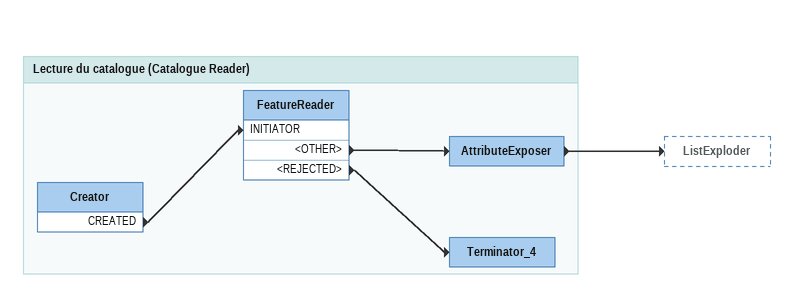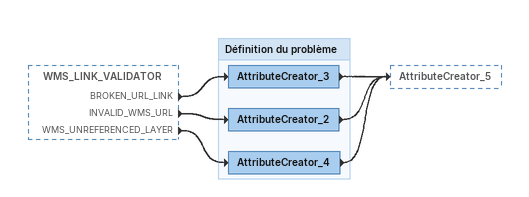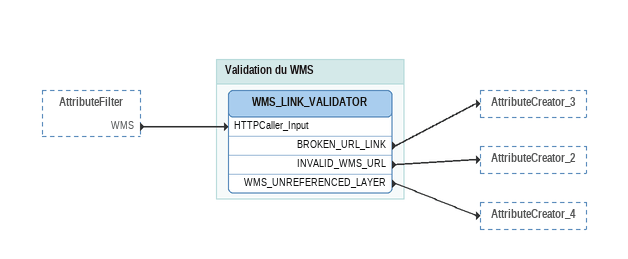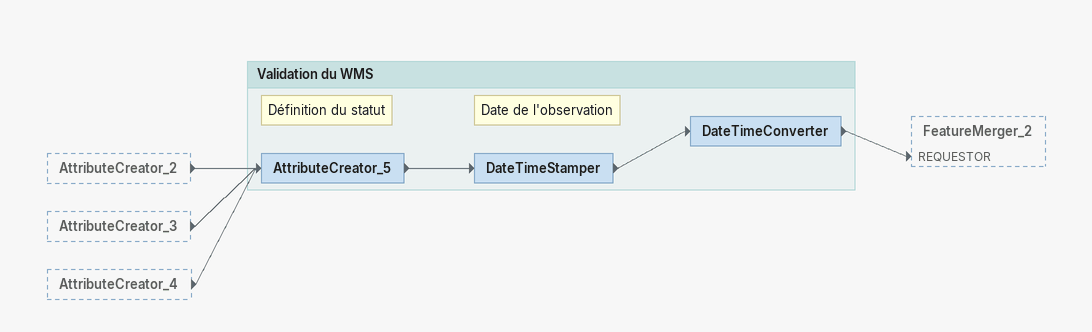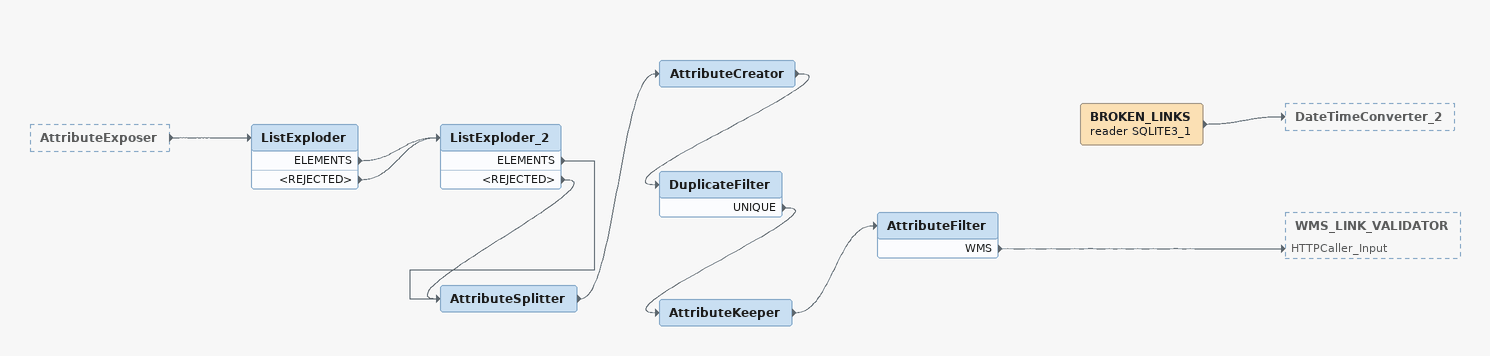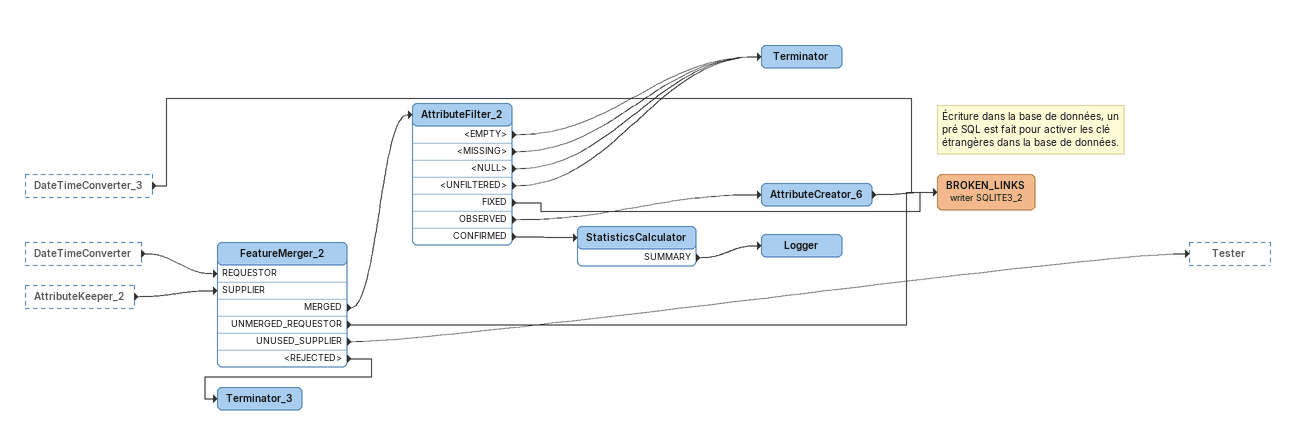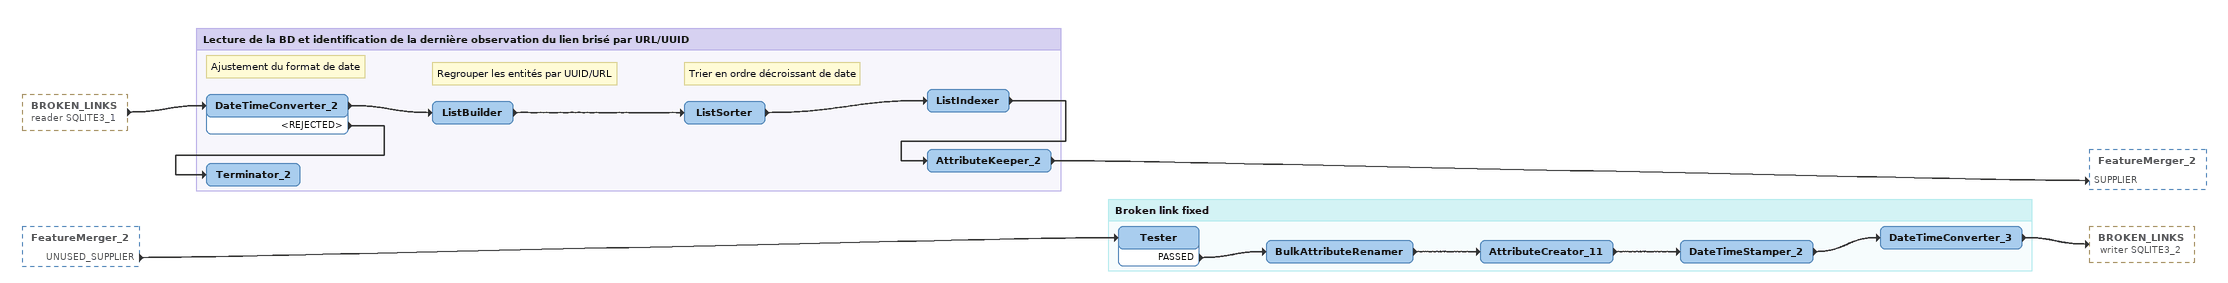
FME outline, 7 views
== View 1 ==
Bookmark: Lecture du catalogue (Catalogue Reader)
Creator
    CREATED -> FeatureReader [INITIATOR]
FeatureReader
    <OTHER> -> AttributeExposer
    <REJECTED> -> Terminator_4
AttributeExposer
    -> ListExploder
Terminator_4

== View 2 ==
WMS_LINK_VALIDATOR [outside]
    BROKEN_URL_LINK -> AttributeCreator_3
    INVALID_WMS_URL -> AttributeCreator_2
    WMS_UNREFERENCED_LAYER -> AttributeCreator_4

Bookmark: Définition du problème
AttributeCreator_3
    -> AttributeCreator_5
AttributeCreator_2
    -> AttributeCreator_5
AttributeCreator_4
    -> AttributeCreator_5

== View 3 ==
AttributeFilter [outside]
    WMS -> WMS_LINK_VALIDATOR [HTTPCaller_Input]

Bookmark: Validation du WMS
WMS_LINK_VALIDATOR
    BROKEN_URL_LINK -> AttributeCreator_3
    INVALID_WMS_URL -> AttributeCreator_2
    WMS_UNREFERENCED_LAYER -> AttributeCreator_4

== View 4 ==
AttributeCreator_2 [outside]
    -> AttributeCreator_5
AttributeCreator_3 [outside]
    -> AttributeCreator_5
AttributeCreator_4 [outside]
    -> AttributeCreator_5

Bookmark: Validation du WMS
Note: Définition du statut
AttributeCreator_5
    -> DateTimeStamper
Note: Date de l'observation
DateTimeStamper
    -> DateTimeConverter
DateTimeConverter
    -> FeatureMerger_2 [REQUESTOR]

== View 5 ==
AttributeExposer [outside]
    -> ListExploder
ListExploder
    ELEMENTS -> ListExploder_2
    <REJECTED> -> ListExploder_2
ListExploder_2
    ELEMENTS -> AttributeSplitter
    <REJECTED> -> AttributeSplitter
AttributeSplitter
    -> AttributeCreator
AttributeCreator
    -> DuplicateFilter
DuplicateFilter
    UNIQUE -> AttributeKeeper
AttributeKeeper
    -> AttributeFilter
AttributeFilter
    WMS -> WMS_LINK_VALIDATOR [HTTPCaller_Input]
BROKEN_LINKS (reader SQLITE3_1)
    -> DateTimeConverter_2

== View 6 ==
DateTimeConverter_3 [outside]
    -> BROKEN_LINKS (writer SQLITE3_2)
DateTimeConverter [outside]
    -> FeatureMerger_2 [REQUESTOR]
AttributeKeeper_2 [outside]
    -> FeatureMerger_2 [SUPPLIER]
FeatureMerger_2
    MERGED -> AttributeFilter_2
    UNMERGED_REQUESTOR -> BROKEN_LINKS (writer SQLITE3_2)
    UNUSED_SUPPLIER -> Tester
    <REJECTED> -> Terminator_3
AttributeFilter_2
    <EMPTY> -> Terminator
    <MISSING> -> Terminator
    <NULL> -> Terminator
    <UNFILTERED> -> Terminator
    FIXED -> BROKEN_LINKS (writer SQLITE3_2)
    OBSERVED -> AttributeCreator_6
    CONFIRMED -> StatisticsCalculator
Terminator
AttributeCreator_6
    -> BROKEN_LINKS (writer SQLITE3_2)
StatisticsCalculator
    SUMMARY -> Logger
Logger
Note: Écriture dans la base de données, un pré SQL est fait pour activer les clé étrangères dans la base de données.
BROKEN_LINKS (writer SQLITE3_2)
Terminator_3

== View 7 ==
BROKEN_LINKS (reader SQLITE3_1) [outside]
    -> DateTimeConverter_2
FeatureMerger_2 [outside]
    UNUSED_SUPPLIER -> Tester

Bookmark: Lecture de la BD et identification de la dernière observation du lien brisé par URL/UUID
Note: Ajustement du format de date
DateTimeConverter_2
    -> ListBuilder
    <REJECTED> -> Terminator_2
Note: Regrouper les entités par UUID/URL
ListBuilder
    -> ListSorter
Note: Trier en ordre décroissant de date
ListSorter
    -> ListIndexer
ListIndexer
    -> AttributeKeeper_2
AttributeKeeper_2
    -> FeatureMerger_2 [SUPPLIER]
Terminator_2

Bookmark: Broken link fixed
Tester
    PASSED -> BulkAttributeRenamer
BulkAttributeRenamer
    -> AttributeCreator_11
AttributeCreator_11
    -> DateTimeStamper_2
DateTimeStamper_2
    -> DateTimeConverter_3
DateTimeConverter_3
    -> BROKEN_LINKS (writer SQLITE3_2)
